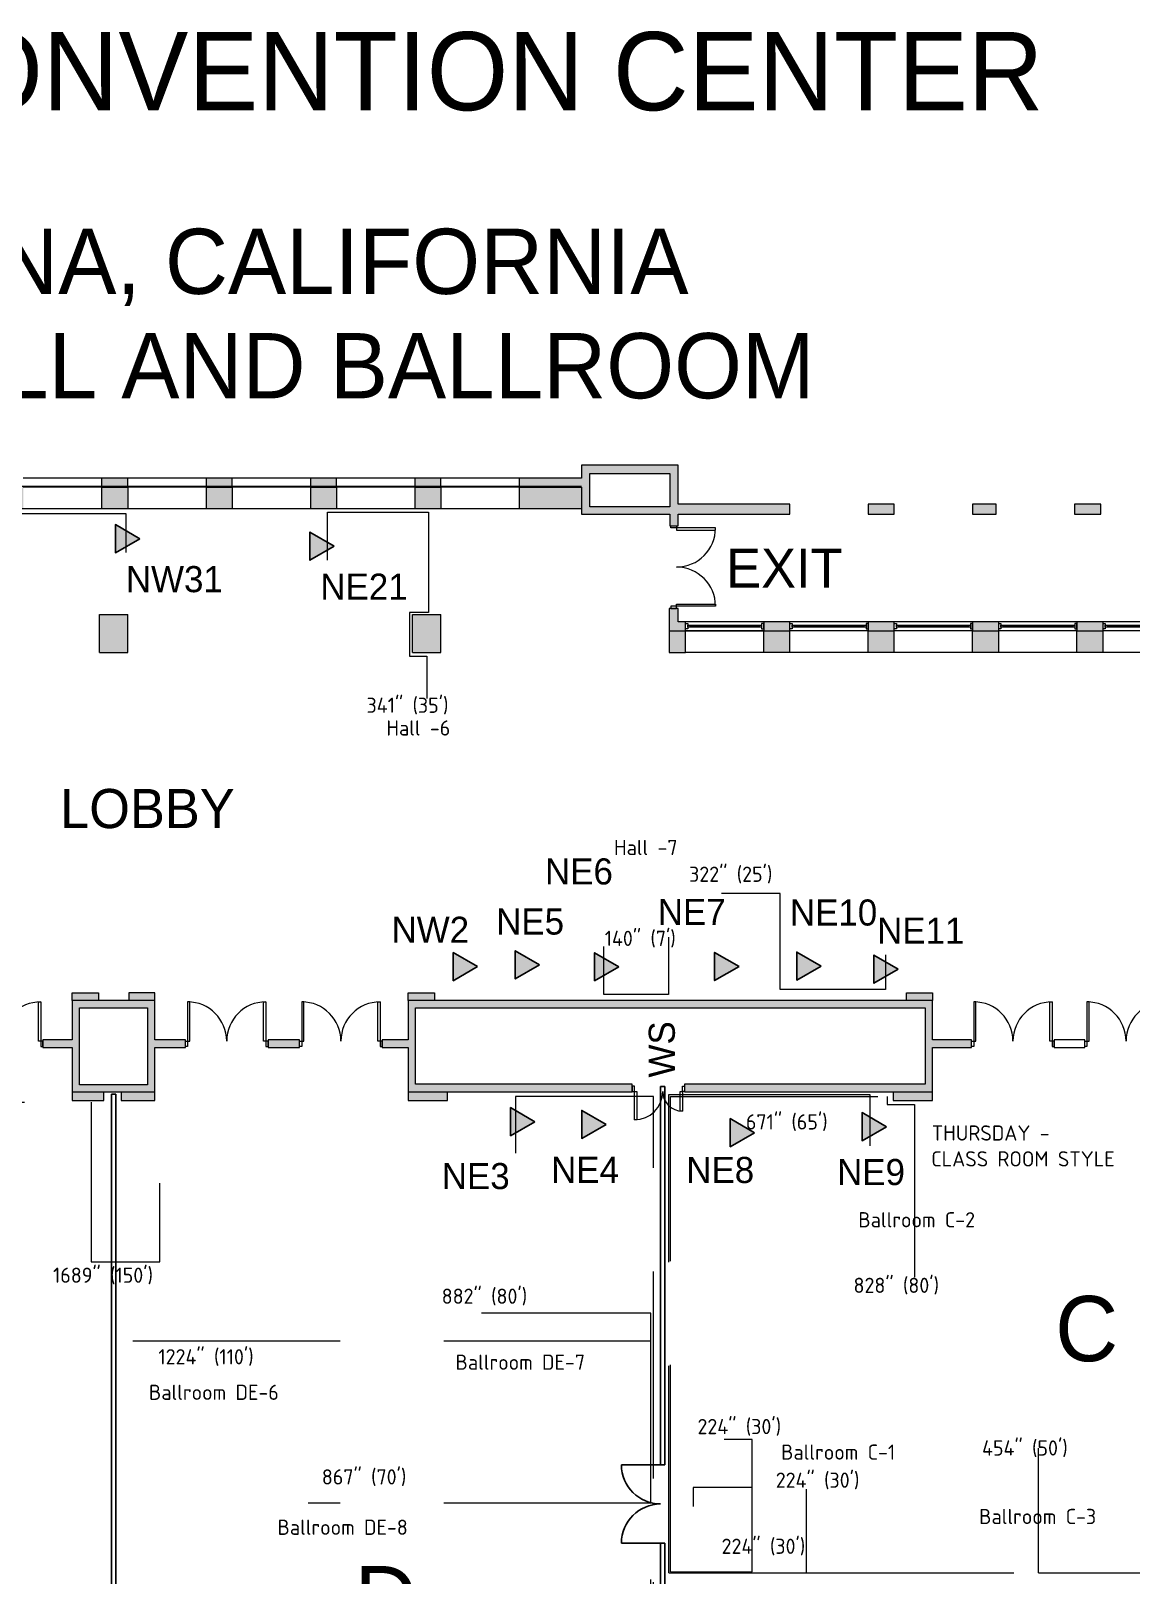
# Model space of a CAD drawing. Header units: inches. Extents: x 619 to 4401, y -2787 to -96.
# Drawn here: x 2310 to 3322, y -1516 to -96 of the extents above; entities that cross this region are included whole.
import ezdxf
from ezdxf.enums import TextEntityAlignment as Align

# ---------------------------------------------------------------- set-up
doc = ezdxf.new("R2010")
doc.units = ezdxf.units.IN
doc.header["$LTSCALE"] = 100
doc.header["$MEASUREMENT"] = 0
doc.linetypes.add('DASHED', pattern=[19.05, 12.7, -6.35])
doc.linetypes.add('DASHEDTINY', pattern=[2.8575, 1.905, -0.9525])
for name, color, linetype, lineweight, true_color in [('AP-Name', 176, 'CONTINUOUS', 18, 0x000080), ('bldg_airwall_text', 176, 'CONTINUOUS', 25, 0x000080), ('bldg_title', 96, 'CONTINUOUS', 25, 0x008000), ('WIRE RUN', 200, 'DASHEDTINY', 13, 0xaa00ff)]:
    doc.layers.add(name, color=color, linetype=linetype, lineweight=lineweight, true_color=true_color)
for name, color, linetype, lineweight in [('bldg_airwall', 52, 'DASHED', 25), ('bldg_doors', 7, 'CONTINUOUS', 13), ('bldg_glass', 7, 'CONTINUOUS', 13), ('bldg_text90', 94, 'CONTINUOUS', 25), ('bldg_wallint', 7, 'CONTINUOUS', 13), ('bldg_wallintsol', 7, 'CONTINUOUS', 13), ('data_jack', 110, 'CONTINUOUS', 25), ('LENGTH', 4, 'CONTINUOUS', 18)]:
    doc.layers.add(name, color=color, linetype=linetype, lineweight=lineweight)
doc.layers.add('LAB DAY', color=140, linetype='CONTINUOUS', true_color=0x26a8ff)
doc.styles.add('bldgtx36', font='bldgtx36')
doc.styles.add('iso3098', font='iso3098')
doc.styles.add('showtx24', font='showtx24')
doc.styles.add('showtx60', font='showtx60')

msp = doc.modelspace()

# ---------------------------------------------------------------- hatches: boundary and pattern name
at = {"layer": 'bldg_wallintsol'}
h = msp.add_hatch(color=256, dxfattribs=at)
h.paths.add_polyline_path([(2905.6, -495.3), (2816.9, -495.3), (2816.9, -507.3), (2759.5, -507.3), (2759.5, -515.5), (2816.9, -515.5), (2816.9, -540.3), (2898.1, -540.3), (2898.1, -551), (2905.6, -551), (2905.6, -540.3), (3008.4, -540.3), (3008.4, -531.3), (2905.6, -531.3)], flags=0)
h.paths.add_polyline_path([(2898.1, -533.7), (2824.4, -533.7), (2824.4, -502.8), (2898.1, -502.8)], flags=0)
for points in [[(2399.5, -507.3), (2375.5, -507.3), (2375.5, -515.5), (2399.5, -515.5)], [(2495.5, -507.3), (2471.5, -507.3), (2471.5, -515.5), (2495.5, -515.5)], [(2591.5, -507.3), (2567.5, -507.3), (2567.5, -515.5), (2591.5, -515.5)], [(2687.5, -507.3), (2663.5, -507.3), (2663.5, -515.5), (2687.5, -515.5)], [(2816.9, -515.5), (2759.5, -515.5), (2759.5, -535.3), (2816.9, -535.3)], [(3104.4, -531.3), (3080.4, -531.3), (3080.4, -540.3), (3104.4, -540.3)], [(3198.2, -531.3), (3176.4, -531.3), (3176.4, -540.3), (3198.2, -540.3)], [(3294.2, -531.3), (3270.2, -531.3), (3270.2, -540.3), (3294.2, -540.3)], [(2399.5, -632.7), (2373.5, -632.7), (2373.5, -667.7), (2399.5, -667.7)], [(2687.5, -632.7), (2661.5, -632.7), (2661.5, -667.7), (2687.5, -667.7)], [(2912.4, -639.3), (2905.6, -639.3), (2905.6, -627), (2897.5, -627), (2897.5, -647.5), (2912.4, -647.5)], [(3008.4, -639.3), (2984.4, -639.3), (2984.4, -647.5), (3008.4, -647.5)], [(3104.4, -639.3), (3080.4, -639.3), (3080.4, -647.5), (3104.4, -647.5)], [(3200.4, -639.3), (3176.4, -639.3), (3176.4, -647.5), (3200.4, -647.5)], [(3296.4, -639.3), (3272.4, -639.3), (3272.4, -647.5), (3296.4, -647.5)], [(2372.5, -980.7), (2348.5, -980.7), (2348.5, -987.7), (2372.5, -987.7)], [(2424.5, -980.7), (2400.5, -980.7), (2400.5, -987.7), (2424.5, -987.7)], [(3139.5, -1031), (3175.5, -1031), (3175.5, -1023.7), (3139.5, -1023.7), (3139.5, -987.7), (2657.5, -987.7), (2657.5, -1023.7), (2633.5, -1023.7), (2633.5, -1031), (2657.5, -1031), (2657.5, -1071.7), (2863.5, -1071.7), (2863.5, -1064.5), (2664.1, -1064.5), (2664.1, -1023.7), (2664.1, -994.4), (3132.8, -994.4), (3132.8, -1023.7), (3132.8, -1064.5), (2911.5, -1064.5), (2911.5, -1071.7), (3139.5, -1071.7)], [(2681.5, -980.7), (2657.5, -980.7), (2657.5, -987.7), (2681.5, -987.7)], [(3139.5, -980.7), (3115.5, -980.7), (3115.5, -987.7), (3139.5, -987.7)], [(2557.5, -1023.7), (2552.5, -1023.7), (2533.5, -1023.7), (2528.5, -1023.7), (2528.5, -1031), (2557.5, -1031)], [(2377.5, -1071.7), (2348.5, -1071.7), (2348.5, -1079.7), (2377.5, -1079.7)], [(2424.5, -1071.7), (2393.5, -1071.7), (2393.5, -1079.7), (2424.5, -1079.7)], [(2693.5, -1071.7), (2657.5, -1071.7), (2657.5, -1079.7), (2693.5, -1079.7)], [(3139.5, -1071.7), (3103.5, -1071.7), (3103.5, -1079.7), (3139.5, -1079.7)]]:
    msp.add_hatch(color=256, dxfattribs=at).paths.add_polyline_path(points, flags=0)
h = msp.add_hatch(color=256, dxfattribs=at)
h.paths.add_polyline_path([(2207.5, -515.5), (2183.5, -515.5), (2183.5, -535.3), (2207.5, -535.3)], flags=0)
h.paths.add_polyline_path([(2303.5, -515.5), (2279.5, -515.5), (2279.5, -535.3), (2303.5, -535.3)], flags=0)
h.paths.add_polyline_path([(2399.5, -515.5), (2375.5, -515.5), (2375.5, -535.3), (2399.5, -535.3)], flags=0)
h = msp.add_hatch(color=256, dxfattribs=at)
h.paths.add_polyline_path([(2495.5, -515.5), (2471.5, -515.5), (2471.5, -535.3), (2495.5, -535.3)], flags=0)
h.paths.add_polyline_path([(2591.5, -515.5), (2567.5, -515.5), (2567.5, -535.3), (2591.5, -535.3)], flags=0)
h.paths.add_polyline_path([(2687.5, -515.5), (2663.5, -515.5), (2663.5, -535.3), (2687.5, -535.3)], flags=0)
h = msp.add_hatch(color=256, dxfattribs=at)
h.paths.add_polyline_path([(2912.4, -647.5), (2897.5, -647.5), (2897.5, -667.7), (2912.4, -667.7)], flags=0)
h.paths.add_polyline_path([(3008.4, -647.5), (2984.4, -647.5), (2984.4, -667.7), (3008.4, -667.7)], flags=0)
h.paths.add_polyline_path([(3104.4, -647.5), (3080.4, -647.5), (3080.4, -667.7), (3104.4, -667.7)], flags=0)
h.paths.add_polyline_path([(3200.4, -647.5), (3176.4, -647.5), (3176.4, -667.7), (3200.4, -667.7)], flags=0)
h = msp.add_hatch(color=256, dxfattribs=at)
h.paths.add_polyline_path([(3296.4, -647.5), (3272.4, -647.5), (3272.4, -667.7), (3296.4, -667.7)], flags=0)
h.paths.add_polyline_path([(3392.4, -647.5), (3368.4, -647.5), (3368.4, -667.7), (3392.4, -667.7)], flags=0)
h.paths.add_polyline_path([(3488.4, -647.5), (3464.4, -647.5), (3464.4, -667.7), (3488.4, -667.7)], flags=0)
h = msp.add_hatch(color=256, dxfattribs=at)
h.paths.add_polyline_path([(2424.5, -1031), (2452.5, -1031), (2452.5, -1023.7), (2424.5, -1023.7), (2424.5, -987.7), (2348.5, -987.7), (2348.5, -1023.7), (2321.5, -1023.7), (2321.5, -1031), (2348.5, -1031), (2348.5, -1071.7), (2424.5, -1071.7)], flags=0)
h.paths.add_polyline_path([(2355.1, -1023.7), (2355.1, -994.4), (2417.8, -994.4), (2417.8, -1023.7), (2417.8, -1065.1), (2355.1, -1065.1)], flags=0)
at = {"layer": 'data_jack'}
for points in [[(2410.6, -562.9), (2388.2, -550), (2388.2, -575.8)], [(2589.4, -569.8), (2567, -556.9), (2567, -582.7)], [(2721.2, -956.5), (2698.8, -943.6), (2698.8, -969.5)], [(2778.2, -954.9), (2755.8, -941.9), (2755.8, -967.8)], [(2851.2, -956.6), (2828.8, -943.7), (2828.8, -969.5)], [(2961.6, -956.3), (2939.2, -943.4), (2939.2, -969.3)], [(3037.1, -956), (3014.7, -943.1), (3014.7, -968.9)], [(3108.1, -958.8), (3085.7, -945.8), (3085.7, -971.7)], [(2773.9, -1099.2), (2751.5, -1086.2), (2751.5, -1112.1)], [(2839.4, -1101.6), (2817, -1088.7), (2817, -1114.5)], [(3097.1, -1103.7), (3074.7, -1090.8), (3074.7, -1116.7)], [(2975.9, -1109.3), (2953.5, -1096.3), (2953.5, -1122.2)]]:
    msp.add_hatch(color=256, dxfattribs=at).paths.add_polyline_path(points, flags=0)

# ---------------------------------------------------------------- linework, layer by layer
at = {"layer": 'bldg_airwall'}
for p, q in [((2384.5, -1089.7), (2384.5, -1073.7)), ((2388.5, -1073.7), (2388.5, -1089.7)), ((2889.5, -1194.8), (2889.5, -1144.3)), ((2893.5, -1144.3), (2893.5, -1194.8))]:
    msp.add_line(p, q, dxfattribs=at)
at = {"layer": 'bldg_airwall', "linetype": 'CONTINUOUS'}
for p, q in [((2853.5, -1414.7), (2889.5, -1414.7)), ((2853.5, -1486.7), (2889.5, -1486.7))]:
    msp.add_line(p, q, dxfattribs=at)
at = {"layer": 'bldg_airwall'}
for points in [[(2388.5, -1073.7), (2384.5, -1073.7), (2384.5, -1915.7), (2388.5, -1915.7)], [(2889.5, -1066.7), (2893.5, -1066.7), (2893.5, -1414.7), (2889.5, -1414.7)], [(2889.5, -1486.7), (2893.5, -1486.7), (2893.5, -1559.2), (2889.5, -1559.2)]]:
    msp.add_lwpolyline(points, close=True, dxfattribs=at)
at = {"layer": 'bldg_airwall', "linetype": 'CONTINUOUS'}
for centre, start, end in [((2889.5, -1414.7), 180, 270), ((2889.5, -1486.7), 90, 180)]:
    msp.add_arc(centre, 36, start, end, dxfattribs=at)
at = {"layer": 'bldg_doors'}
for p, q in [((2899, -553), (2899, -551)), ((2899, -551), (2904, -551)), ((2904, -553), (2899, -553)), ((2904, -551), (2904, -553)), ((2904, -553), (2904, -555)), ((2940, -553), (2904, -553)), ((2940, -555), (2940, -553)), ((2904, -555), (2940, -555)), ((2904, -625), (2904, -623)), ((2904, -623), (2940, -623)), ((2940, -623), (2940, -625)), ((2899, -625), (2899, -627)), ((2904, -625), (2899, -625)), ((2899, -627), (2904, -627)), ((2940, -625), (2904, -625)), ((2904, -627), (2904, -625)), ((2317.5, -1024.9), (2317.5, -988.9)), ((2317.5, -988.9), (2319.5, -988.9)), ((2319.5, -988.9), (2319.5, -1024.9)), ((2456.5, -988.9), (2454.5, -988.9)), ((2454.5, -988.9), (2454.5, -1024.9)), ((2456.5, -1024.9), (2456.5, -988.9)), ((2524.5, -1024.9), (2524.5, -988.9)), ((2524.5, -988.9), (2526.5, -988.9)), ((2526.5, -988.9), (2526.5, -1024.9)), ((2561.5, -988.9), (2559.5, -988.9)), ((2559.5, -988.9), (2559.5, -1024.9)), ((2561.5, -1024.9), (2561.5, -988.9)), ((2629.5, -1024.9), (2629.5, -988.9)), ((2629.5, -988.9), (2631.5, -988.9)), ((2631.5, -988.9), (2631.5, -1024.9)), ((3179.5, -988.9), (3177.5, -988.9)), ((3177.5, -988.9), (3177.5, -1024.9)), ((3179.5, -1024.9), (3179.5, -988.9)), ((3247.5, -1024.9), (3247.5, -988.9)), ((3247.5, -988.9), (3249.5, -988.9)), ((3249.5, -988.9), (3249.5, -1024.9)), ((3283.5, -988.9), (3281.5, -988.9)), ((3281.5, -988.9), (3281.5, -1024.9)), ((3283.5, -1024.9), (3283.5, -988.9)), ((2319.5, -1024.9), (2317.5, -1024.9)), ((2321.5, -1024.9), (2319.5, -1024.9)), ((2319.5, -1024.9), (2319.5, -1029.9)), ((2319.5, -1029.9), (2321.5, -1029.9)), ((2321.5, -1029.9), (2321.5, -1024.9)), ((2452.5, -1029.9), (2452.5, -1024.9)), ((2452.5, -1024.9), (2454.5, -1024.9)), ((2454.5, -1029.9), (2452.5, -1029.9)), ((2454.5, -1024.9), (2456.5, -1024.9)), ((2454.5, -1024.9), (2454.5, -1029.9)), ((2526.5, -1024.9), (2524.5, -1024.9)), ((2528.5, -1024.9), (2526.5, -1024.9)), ((2526.5, -1024.9), (2526.5, -1029.9)), ((2526.5, -1029.9), (2528.5, -1029.9)), ((2528.5, -1029.9), (2528.5, -1024.9)), ((2557.5, -1029.9), (2557.5, -1024.9)), ((2557.5, -1024.9), (2559.5, -1024.9)), ((2559.5, -1029.9), (2557.5, -1029.9)), ((2559.5, -1024.9), (2561.5, -1024.9)), ((2559.5, -1024.9), (2559.5, -1029.9)), ((2631.5, -1024.9), (2629.5, -1024.9)), ((2633.5, -1024.9), (2631.5, -1024.9)), ((2631.5, -1024.9), (2631.5, -1029.9)), ((2631.5, -1029.9), (2633.5, -1029.9)), ((2633.5, -1029.9), (2633.5, -1024.9)), ((3175.5, -1029.9), (3175.5, -1024.9)), ((3175.5, -1024.9), (3177.5, -1024.9)), ((3177.5, -1029.9), (3175.5, -1029.9)), ((3177.5, -1024.9), (3179.5, -1024.9)), ((3177.5, -1024.9), (3177.5, -1029.9)), ((3249.5, -1024.9), (3247.5, -1024.9)), ((3251.5, -1024.9), (3249.5, -1024.9)), ((3249.5, -1024.9), (3249.5, -1029.9)), ((3249.5, -1029.9), (3251.5, -1029.9)), ((3251.5, -1029.9), (3251.5, -1024.9)), ((3279.5, -1029.9), (3279.5, -1024.9)), ((3279.5, -1024.9), (3281.5, -1024.9)), ((3281.5, -1029.9), (3279.5, -1029.9)), ((3281.5, -1024.9), (3283.5, -1024.9)), ((3281.5, -1024.9), (3281.5, -1029.9)), ((2865.5, -1066.4), (2863.5, -1066.4)), ((2863.5, -1066.4), (2863.5, -1071.4)), ((2863.5, -1071.4), (2865.5, -1071.4)), ((2865.5, -1071.4), (2865.5, -1066.4)), ((2865.5, -1071.4), (2867.5, -1071.4)), ((2865.5, -1097.4), (2865.5, -1071.4)), ((2867.5, -1071.4), (2867.5, -1097.4)), ((2907.5, -1089.4), (2907.5, -1071.4)), ((2907.5, -1071.4), (2909.5, -1071.4)), ((2909.5, -1066.4), (2911.5, -1066.4)), ((2909.5, -1071.4), (2909.5, -1066.4)), ((2909.5, -1071.4), (2909.5, -1089.4)), ((2911.5, -1071.4), (2909.5, -1071.4)), ((2911.5, -1066.4), (2911.5, -1071.4)), ((2909.5, -1089.4), (2907.5, -1089.4)), ((2867.5, -1097.4), (2865.5, -1097.4))]:
    msp.add_line(p, q, dxfattribs=at)
for centre, radius, start, end in [((2904, -553), 36, 270, 0), ((2904, -625), 36, 0, 90), ((2319.5, -1024.9), 36, 90, 180), ((2454.5, -1024.9), 36, 0, 90), ((2526.5, -1024.9), 36, 90, 180), ((2559.5, -1024.9), 36, 0, 90), ((2631.5, -1024.9), 36, 90, 180), ((3177.5, -1024.9), 36, 0, 90), ((3249.5, -1024.9), 36, 90, 180), ((3281.5, -1024.9), 36, 0, 90), ((3353.5, -1024.9), 36, 90, 180), ((2865.5, -1071.4), 26, -90, 0), ((2909.5, -1071.4), 18, 180, 270)]:
    msp.add_arc(centre, radius, start, end, dxfattribs=at)
at = {"layer": 'bldg_glass'}
for p, q in [((2375.5, -507.3), (2303.5, -507.3)), ((2471.5, -507.3), (2399.5, -507.3)), ((2567.5, -507.3), (2495.5, -507.3)), ((2663.5, -507.3), (2591.5, -507.3)), ((2759.5, -507.3), (2687.5, -507.3)), ((2375.5, -515.5), (2303.5, -515.5)), ((2471.5, -515.5), (2399.5, -515.5)), ((2567.5, -515.5), (2495.5, -515.5)), ((2663.5, -515.5), (2591.5, -515.5)), ((2759.5, -515.5), (2687.5, -515.5)), ((2984.4, -639.3), (2912.4, -639.3)), ((2912.4, -645.8), (2912.4, -641)), ((2912.4, -641), (2914.4, -641)), ((2914.4, -645.8), (2912.4, -645.8)), ((2984.4, -647.5), (2912.4, -647.5)), ((2914.4, -641), (2914.4, -645.8)), ((2914.4, -644.4), (2914.4, -642.4)), ((2914.4, -642.4), (2982.4, -642.4)), ((2982.4, -644.4), (2914.4, -644.4)), ((2916.3, -642.4), (2916.3, -644.4)), ((2980.5, -643.4), (2916.3, -643.4)), ((2980.5, -642.4), (2980.5, -644.4)), ((2984.4, -641), (2982.4, -641)), ((2982.4, -641), (2982.4, -645.8)), ((2982.4, -642.4), (2982.4, -644.4)), ((2982.4, -645.8), (2984.4, -645.8)), ((2984.4, -645.8), (2984.4, -641)), ((3080.4, -639.3), (3008.4, -639.3)), ((3008.4, -645.8), (3008.4, -641)), ((3008.4, -641), (3010.4, -641)), ((3008.4, -645.8), (3008.4, -641)), ((3010.4, -645.8), (3008.4, -645.8)), ((3080.4, -647.5), (3008.4, -647.5)), ((3010.4, -641), (3010.4, -645.8)), ((3010.4, -644.4), (3010.4, -642.4)), ((3010.4, -642.4), (3078.4, -642.4)), ((3078.4, -644.4), (3010.4, -644.4)), ((3012.3, -642.4), (3012.3, -644.4)), ((3076.5, -643.4), (3012.3, -643.4)), ((3076.5, -642.4), (3076.5, -644.4)), ((3080.4, -641), (3078.4, -641)), ((3078.4, -641), (3078.4, -645.8)), ((3078.4, -642.4), (3078.4, -644.4)), ((3078.4, -645.8), (3080.4, -645.8)), ((3080.4, -645.8), (3080.4, -641)), ((3176.4, -639.3), (3104.4, -639.3)), ((3104.4, -645.8), (3104.4, -641)), ((3104.4, -641), (3106.4, -641)), ((3106.4, -645.8), (3104.4, -645.8)), ((3176.4, -647.5), (3104.4, -647.5)), ((3106.4, -641), (3106.4, -645.8)), ((3106.4, -644.4), (3106.4, -642.4)), ((3106.4, -642.4), (3174.4, -642.4)), ((3174.4, -644.4), (3106.4, -644.4)), ((3108.3, -642.4), (3108.3, -644.4)), ((3172.5, -643.4), (3108.3, -643.4)), ((3172.5, -642.4), (3172.5, -644.4)), ((3176.4, -641), (3174.4, -641)), ((3174.4, -641), (3174.4, -645.8)), ((3174.4, -642.4), (3174.4, -644.4)), ((3174.4, -645.8), (3176.4, -645.8)), ((3176.4, -645.8), (3176.4, -641)), ((3272.4, -639.3), (3200.4, -639.3)), ((3200.4, -645.8), (3200.4, -641)), ((3200.4, -641), (3202.4, -641)), ((3202.4, -645.8), (3200.4, -645.8)), ((3272.4, -647.5), (3200.4, -647.5)), ((3202.4, -641), (3202.4, -645.8)), ((3202.4, -644.4), (3202.4, -642.4)), ((3202.4, -642.4), (3270.4, -642.4)), ((3270.4, -644.4), (3202.4, -644.4)), ((3204.3, -642.4), (3204.3, -644.4)), ((3268.5, -643.4), (3204.3, -643.4)), ((3268.5, -642.4), (3268.5, -644.4)), ((3272.4, -641), (3270.4, -641)), ((3270.4, -641), (3270.4, -645.8)), ((3270.4, -642.4), (3270.4, -644.4)), ((3270.4, -645.8), (3272.4, -645.8)), ((3272.4, -645.8), (3272.4, -641)), ((3368.4, -639.3), (3296.4, -639.3)), ((3296.4, -645.8), (3296.4, -641)), ((3296.4, -641), (3298.4, -641)), ((3298.4, -645.8), (3296.4, -645.8)), ((3368.4, -647.5), (3296.4, -647.5)), ((3298.4, -641), (3298.4, -645.8)), ((3298.4, -644.4), (3298.4, -642.4)), ((3298.4, -642.4), (3366.4, -642.4)), ((3366.4, -644.4), (3298.4, -644.4)), ((3300.3, -642.4), (3300.3, -644.4)), ((3364.5, -643.4), (3300.3, -643.4))]:
    msp.add_line(p, q, dxfattribs=at)
at = {"layer": 'bldg_wallint'}
for p, q in [((2816.9, -495.3), (2816.9, -507.3)), ((2905.6, -495.3), (2816.9, -495.3)), ((2905.6, -531.3), (2905.6, -495.3)), ((2399.5, -507.3), (2375.5, -507.3)), ((2375.5, -507.3), (2375.5, -515.5)), ((2399.5, -515.5), (2399.5, -507.3)), ((2495.5, -507.3), (2471.5, -507.3)), ((2471.5, -507.3), (2471.5, -515.5)), ((2495.5, -515.5), (2495.5, -507.3)), ((2591.5, -507.3), (2567.5, -507.3)), ((2567.5, -507.3), (2567.5, -515.5)), ((2591.5, -515.5), (2591.5, -507.3)), ((2687.5, -507.3), (2663.5, -507.3)), ((2663.5, -507.3), (2663.5, -515.5)), ((2687.5, -515.5), (2687.5, -507.3)), ((2816.9, -507.3), (2759.5, -507.3)), ((2759.5, -507.3), (2759.5, -515.5)), ((2824.4, -533.7), (2824.4, -502.8)), ((2824.4, -502.8), (2898.1, -502.8)), ((2898.1, -502.8), (2898.1, -533.7)), ((1975.4, -514.5), (2816.9, -514.5)), ((2375.5, -515.5), (2399.5, -515.5)), ((2375.5, -515.5), (2375.5, -535.3)), ((2399.5, -515.5), (2399.5, -535.3)), ((2471.5, -515.5), (2495.5, -515.5)), ((2471.5, -515.5), (2471.5, -535.3)), ((2495.5, -515.5), (2495.5, -535.3)), ((2567.5, -515.5), (2591.5, -515.5)), ((2567.5, -515.5), (2567.5, -535.3)), ((2591.5, -515.5), (2591.5, -535.3)), ((2663.5, -515.5), (2687.5, -515.5)), ((2663.5, -515.5), (2663.5, -535.3)), ((2687.5, -515.5), (2687.5, -535.3)), ((2759.5, -515.5), (2816.9, -515.5)), ((2759.5, -515.5), (2759.5, -535.3)), ((2816.9, -515.5), (2816.9, -540.3)), ((2816.9, -535.3), (1975.4, -535.3)), ((2898.1, -533.7), (2824.4, -533.7)), ((3008.4, -531.3), (2905.6, -531.3)), ((3008.4, -540.3), (3008.4, -531.3)), ((3104.4, -531.3), (3080.4, -531.3)), ((3080.4, -531.3), (3080.4, -540.3)), ((3104.4, -540.3), (3104.4, -531.3)), ((3198.2, -531.3), (3176.4, -531.3)), ((3176.4, -531.3), (3176.4, -540.3)), ((3198.2, -540.3), (3198.2, -531.3)), ((3294.2, -531.3), (3270.2, -531.3)), ((3270.2, -531.3), (3270.2, -540.3)), ((3294.2, -540.3), (3294.2, -531.3)), ((2816.9, -540.3), (2898.1, -540.3)), ((2898.1, -540.3), (2898.1, -551)), ((2898.1, -551), (2905.6, -551)), ((2905.6, -540.3), (3008.4, -540.3)), ((2905.6, -551), (2905.6, -540.3)), ((3080.4, -540.3), (3104.4, -540.3)), ((3176.4, -540.3), (3198.2, -540.3)), ((3270.2, -540.3), (3294.2, -540.3)), ((2373.5, -632.7), (2399.5, -632.7)), ((2373.5, -667.7), (2373.5, -632.7)), ((2399.5, -667.7), (2399.5, -632.7)), ((2661.5, -632.7), (2687.5, -632.7)), ((2661.5, -667.7), (2661.5, -632.7)), ((2687.5, -667.7), (2687.5, -632.7)), ((2897.5, -627), (2897.5, -647.5)), ((2905.6, -627), (2897.5, -627)), ((2905.6, -639.3), (2905.6, -627)), ((2897.5, -647.5), (3008.4, -647.5)), ((2897.5, -647.5), (2897.5, -667.7)), ((3008.4, -639.3), (2905.6, -639.3)), ((2912.4, -647.5), (2912.4, -639.3)), ((2912.4, -667.7), (2912.4, -647.5)), ((3008.4, -639.3), (2984.4, -639.3)), ((2984.4, -639.3), (2984.4, -647.5)), ((2984.4, -647.5), (3008.4, -647.5)), ((2984.4, -667.7), (2984.4, -647.5)), ((3008.4, -647.5), (3008.4, -639.3)), ((3008.4, -647.5), (3008.4, -639.3)), ((3008.4, -667.7), (3008.4, -647.5)), ((3104.4, -639.3), (3080.4, -639.3)), ((3080.4, -639.3), (3080.4, -647.5)), ((3080.4, -647.5), (3104.4, -647.5)), ((3080.4, -667.7), (3080.4, -647.5)), ((3104.4, -647.5), (3104.4, -639.3)), ((3104.4, -667.7), (3104.4, -647.5)), ((3200.4, -639.3), (3176.4, -639.3)), ((3176.4, -639.3), (3176.4, -647.5)), ((3176.4, -647.5), (3200.4, -647.5)), ((3176.4, -667.7), (3176.4, -647.5)), ((3200.4, -647.5), (3200.4, -639.3)), ((3200.4, -667.7), (3200.4, -647.5)), ((3296.4, -639.3), (3272.4, -639.3)), ((3272.4, -639.3), (3272.4, -647.5)), ((3272.4, -647.5), (3296.4, -647.5)), ((3272.4, -667.7), (3272.4, -647.5)), ((3296.4, -647.5), (3296.4, -639.3)), ((3296.4, -667.7), (3296.4, -647.5)), ((2373.5, -667.7), (2399.5, -667.7)), ((2661.5, -667.7), (2687.5, -667.7)), ((2897.5, -667.7), (2912.4, -667.7)), ((3560.4, -667.7), (2912.4, -667.7)), ((2348.5, -987.7), (2348.5, -980.7)), ((2348.5, -980.7), (2372.5, -980.7)), ((2348.5, -987.7), (2348.5, -1023.7)), ((2424.5, -987.7), (2348.5, -987.7)), ((2372.5, -980.7), (2372.5, -987.7)), ((2424.5, -980.7), (2400.5, -980.7)), ((2400.5, -980.7), (2400.5, -987.7)), ((2424.5, -987.7), (2424.5, -980.7)), ((2424.5, -1023.7), (2424.5, -987.7)), ((2657.5, -987.7), (2657.5, -980.7)), ((2657.5, -980.7), (2681.5, -980.7)), ((3139.5, -987.7), (2657.5, -987.7)), ((2657.5, -987.7), (2657.5, -1023.7)), ((2681.5, -980.7), (2681.5, -987.7)), ((3115.5, -987.7), (3115.5, -980.7)), ((3115.5, -980.7), (3139.5, -980.7)), ((3139.5, -980.7), (3139.5, -987.7)), ((3139.5, -1023.7), (3139.5, -987.7)), ((2355.1, -1023.7), (2355.1, -994.4)), ((2355.1, -994.4), (2417.8, -994.4)), ((2417.8, -994.4), (2417.8, -1023.7)), ((2664.1, -994.4), (3132.8, -994.4)), ((2664.1, -1023.7), (2664.1, -994.4)), ((3132.8, -994.4), (3132.8, -1023.7)), ((2321.5, -1023.7), (2321.5, -1031)), ((2348.5, -1023.7), (2321.5, -1023.7)), ((2321.5, -1031), (2348.5, -1031)), ((2348.5, -1031), (2348.5, -1071.7)), ((2355.1, -1065.1), (2355.1, -1023.7)), ((2417.8, -1023.7), (2417.8, -1065.1)), ((2452.5, -1023.7), (2424.5, -1023.7)), ((2424.5, -1031), (2452.5, -1031)), ((2424.5, -1071.7), (2424.5, -1031)), ((2452.5, -1031), (2452.5, -1023.7)), ((2528.5, -1023.7), (2528.5, -1031)), ((2533.5, -1023.7), (2528.5, -1023.7)), ((2528.5, -1031), (2557.5, -1031)), ((2552.5, -1023.7), (2533.5, -1023.7)), ((2557.5, -1023.7), (2552.5, -1023.7)), ((2557.5, -1031), (2557.5, -1023.7)), ((2633.5, -1023.7), (2633.5, -1031)), ((2657.5, -1023.7), (2633.5, -1023.7)), ((2633.5, -1031), (2657.5, -1031)), ((2657.5, -1031), (2657.5, -1071.7)), ((2664.1, -1064.5), (2664.1, -1023.7)), ((3132.8, -1023.7), (3132.8, -1064.5)), ((3175.5, -1023.7), (3139.5, -1023.7)), ((3139.5, -1031), (3175.5, -1031)), ((3139.5, -1071.7), (3139.5, -1031)), ((3175.5, -1031), (3175.5, -1023.7)), ((3251.5, -1023.7), (3251.5, -1031)), ((3256.5, -1023.7), (3251.5, -1023.7)), ((3251.5, -1031), (3279.5, -1031)), ((3274.5, -1023.7), (3256.5, -1023.7)), ((3279.5, -1023.7), (3274.5, -1023.7)), ((3279.5, -1031), (3279.5, -1023.7)), ((2417.8, -1065.1), (2355.1, -1065.1)), ((2863.5, -1064.5), (2664.1, -1064.5)), ((2863.5, -1071.7), (2863.5, -1064.5)), ((3132.8, -1064.5), (2911.5, -1064.5)), ((2911.5, -1064.5), (2911.5, -1071.7)), ((2348.5, -1071.7), (2424.5, -1071.7)), ((2348.5, -1071.7), (2348.5, -1079.7)), ((2377.5, -1079.7), (2377.5, -1071.7)), ((2393.5, -1071.7), (2393.5, -1079.7)), ((2424.5, -1079.7), (2424.5, -1071.7)), ((2657.5, -1071.7), (2863.5, -1071.7)), ((2657.5, -1071.7), (2657.5, -1079.7)), ((2693.5, -1079.7), (2693.5, -1071.7)), ((2911.5, -1071.7), (3139.5, -1071.7)), ((3103.5, -1071.7), (3103.5, -1079.7)), ((3139.5, -1079.7), (3139.5, -1071.7)), ((2348.5, -1079.7), (2377.5, -1079.7)), ((2393.5, -1079.7), (2424.5, -1079.7)), ((2657.5, -1079.7), (2693.5, -1079.7)), ((3103.5, -1079.7), (3139.5, -1079.7))]:
    msp.add_line(p, q, dxfattribs=at)
at = {"layer": 'data_jack'}
for points in [[(2410.6, -562.9), (2388.2, -550), (2388.2, -575.8)], [(2589.4, -569.8), (2567, -556.9), (2567, -582.7)], [(2721.2, -956.5), (2698.8, -943.6), (2698.8, -969.5)], [(2778.2, -954.9), (2755.8, -941.9), (2755.8, -967.8)], [(2851.2, -956.6), (2828.8, -943.7), (2828.8, -969.5)], [(2961.6, -956.3), (2939.2, -943.4), (2939.2, -969.3)], [(3037.1, -956), (3014.7, -943.1), (3014.7, -968.9)], [(3108.1, -958.8), (3085.7, -945.8), (3085.7, -971.7)], [(2773.9, -1099.2), (2751.5, -1086.2), (2751.5, -1112.1)], [(2839.4, -1101.6), (2817, -1088.7), (2817, -1114.5)], [(3097.1, -1103.7), (3074.7, -1090.8), (3074.7, -1116.7)], [(2975.9, -1109.3), (2953.5, -1096.3), (2953.5, -1122.2)]]:
    msp.add_lwpolyline(points, close=True, dxfattribs=at)
at = {"layer": 'WIRE RUN'}
for p, q in [((2583.3, -582.7), (2583.3, -538.6)), ((2583.3, -538.6), (2676.1, -538.6)), ((2676.1, -538.6), (2676.1, -630.8)), ((2398.1, -540), (2098.1, -540)), ((2398.1, -575.7), (2398.1, -540)), ((2676.1, -630.8), (2658.6, -630.8)), ((2658.6, -630.8), (2658.6, -671)), ((2658.6, -671), (2674.4, -671)), ((2674.4, -671), (2674.4, -709.9)), ((2896.8, -929.3), (2896.8, -982.1)), ((2837.4, -982.1), (2837.4, -938.1)), ((2896.8, -982.1), (2837.4, -982.1)), ((2898.7, -1513.2), (2898.7, -1075.8)), ((2898.7, -1075.8), (3097.7, -1075.8)), ((3097.7, -1075.8), (3097.7, -1083.2)), ((3097.7, -1083.2), (3123.1, -1083.2)), ((3123.1, -1083.2), (3123.1, -1242.2)), ((2880.6, -1275.3), (2724.8, -1275.3)), ((2880.6, -1301.1), (2880.6, -1275.3)), ((2880.6, -1301.1), (2357.3, -1301.1)), ((2880.6, -1450), (2880.6, -1301.1)), ((3237.1, -1514), (3237.1, -1399.5)), ((3023.8, -1514), (3023.8, -1437.2)), ((2880.6, -1450), (2565.5, -1450)), ((2880.6, -1710.6), (2880.6, -1450)), ((2897.2, -1514), (3023.8, -1514)), ((3023.8, -1514), (3237.1, -1514)), ((3237.1, -1514), (3495.7, -1514))]:
    msp.add_line(p, q, dxfattribs=at)
at = {"layer": 'WIRE RUN', "color": 6}
for p, q in [((2999.4, -889.2), (2945.5, -889.2)), ((2999.4, -977.4), (2999.4, -889.2)), ((3096.3, -945.5), (3096.3, -977.4)), ((3096.3, -977.4), (2999.4, -977.4))]:
    msp.add_line(p, q, dxfattribs=at)
at = {"layer": 'WIRE RUN', "color": 40, "true_color": 0xffaa00}
for p, q in [((2883.1, -1075.8), (2756.2, -1075.8)), ((2756.2, -1075.8), (2756.2, -1128.1)), ((2883.1, -1998.9), (2883.1, -1075.8)), ((2897.2, -1514), (2897.2, -1074)), ((2897.2, -1074), (3081.8, -1074)), ((3081.8, -1074), (3081.8, -1121.2))]:
    msp.add_line(p, q, dxfattribs=at)
at = {"layer": 'WIRE RUN', "color": 3}
for p, q in [((2114.2, -1081), (2365.9, -1081)), ((2365.9, -1081), (2365.9, -1227.9)), ((2428.9, -1227.9), (2428.9, -1155.6)), ((2365.9, -1227.9), (2428.9, -1227.9)), ((2973.8, -1391.3), (2948.1, -1391.3)), ((2973.8, -1435.5), (2973.8, -1391.3)), ((2973.8, -1435.5), (2919.3, -1435.5)), ((2919.3, -1435.5), (2919.3, -1453.1)), ((2973.8, -1513.2), (2973.8, -1435.5)), ((2898.7, -1513.2), (2973.8, -1513.2))]:
    msp.add_line(p, q, dxfattribs=at)

# ---------------------------------------------------------------- texts
at = {"layer": 'AP-Name', "style": 'iso3098'}
for s, p in [('Hall -6', (2637.4, -744)), ('Hall -7', (2846.7, -853.9)), ('Ballroom C-2', (3071.3, -1196.3)), ('Ballroom DE-7', (2700.9, -1327.3)), ('Ballroom DE-6', (2419, -1355)), ('Ballroom C-1', (3000.3, -1410)), ('Ballroom C-3', (3182.4, -1469.2)), ('Ballroom DE-8', (2537.2, -1479.1))]:
    msp.add_text(s, height=14, dxfattribs=at).set_placement(p)
at = {"layer": 'bldg_airwall_text', "style": 'bldgtx36'}
for s, p in [('C', (3281.3, -1319.4)), ('D', (2637, -1567.7))]:
    msp.add_text(s, height=60, dxfattribs=at).set_placement(p, align=Align.CENTER)
at = {"layer": 'bldg_text90', "style": 'bldgtx36'}
for s, p in [('EXIT', (3003.3, -608)), ('LOBBY', (2417.6, -829.1))]:
    msp.add_text(s, height=36, dxfattribs=at).set_placement(p, align=Align.CENTER)
msp.add_text('WS', height=24, rotation=90, dxfattribs=at).set_placement((2902.6, -1032.6), align=Align.CENTER)
at = {"layer": 'bldg_title', "style": 'showtx60'}
for s, height, p in [('PASADENA CONVENTION CENTER', 72, (2433.7, -168.9)), ('PASADENA, CALIFORNIA', 60, (2433.7, -337.8)), ('EXHIBIT HALL AND BALLROOM', 60, (2433.7, -433.8))]:
    msp.add_text(s, height=height, dxfattribs=at).set_placement(p, align=Align.CENTER)
at = {"layer": 'data_jack', "style": 'showtx24'}
for s, p in [('NW31', (2397.8, -612.1)), ('NE21', (2576.6, -619)), ('NE6', (2783.2, -880.9)), ('NE7', (2886.9, -918.2)), ('NE10', (3008.4, -918.7)), ('NE5', (2738.3, -927)), ('NW2', (2642.1, -934.6)), ('NE11', (3088.6, -935.4)), ('NE4', (2788.8, -1155.4)), ('NE8', (2913.1, -1155.5)), ('NE9', (3051.8, -1157.4)), ('NE3', (2688.3, -1161.1))]:
    msp.add_text(s, height=24, dxfattribs=at).set_placement(p)
at = {"layer": 'LAB DAY', "style": 'iso3098'}
for s, p in [('THURSDAY -', (3138.9, -1116.5)), ('CLASS ROOM STYLE', (3138.4, -1140.3))]:
    msp.add_text(s, height=14, dxfattribs=at).set_placement(p)
at = {"layer": 'LENGTH', "style": 'iso3098'}
for s, p in [('341" (35\')', (2619.1, -723.1)), ('322" (25\')', (2915.7, -878.5)), ('140" (7\')', (2838.1, -937.5)), ('671" (65\')', (2967.9, -1106.3)), ('1689" (150\')', (2330.8, -1247.3)), ('882" (80\')', (2688.2, -1266.6)), ('828" (80\')', (3066.9, -1256.6)), ('1224" (110\')', (2427.7, -1322.3)), ('224" (30\')', (2923.4, -1386.5)), ('454" (50\')', (3185.1, -1406.2)), ('867" (70\')', (2578, -1432.8)), ('224" (30\')', (2995.4, -1435.8)), ('224" (30\')', (2945.6, -1496.6))]:
    msp.add_text(s, height=14, dxfattribs=at).set_placement(p)

doc.saveas('drawing.dxf')
